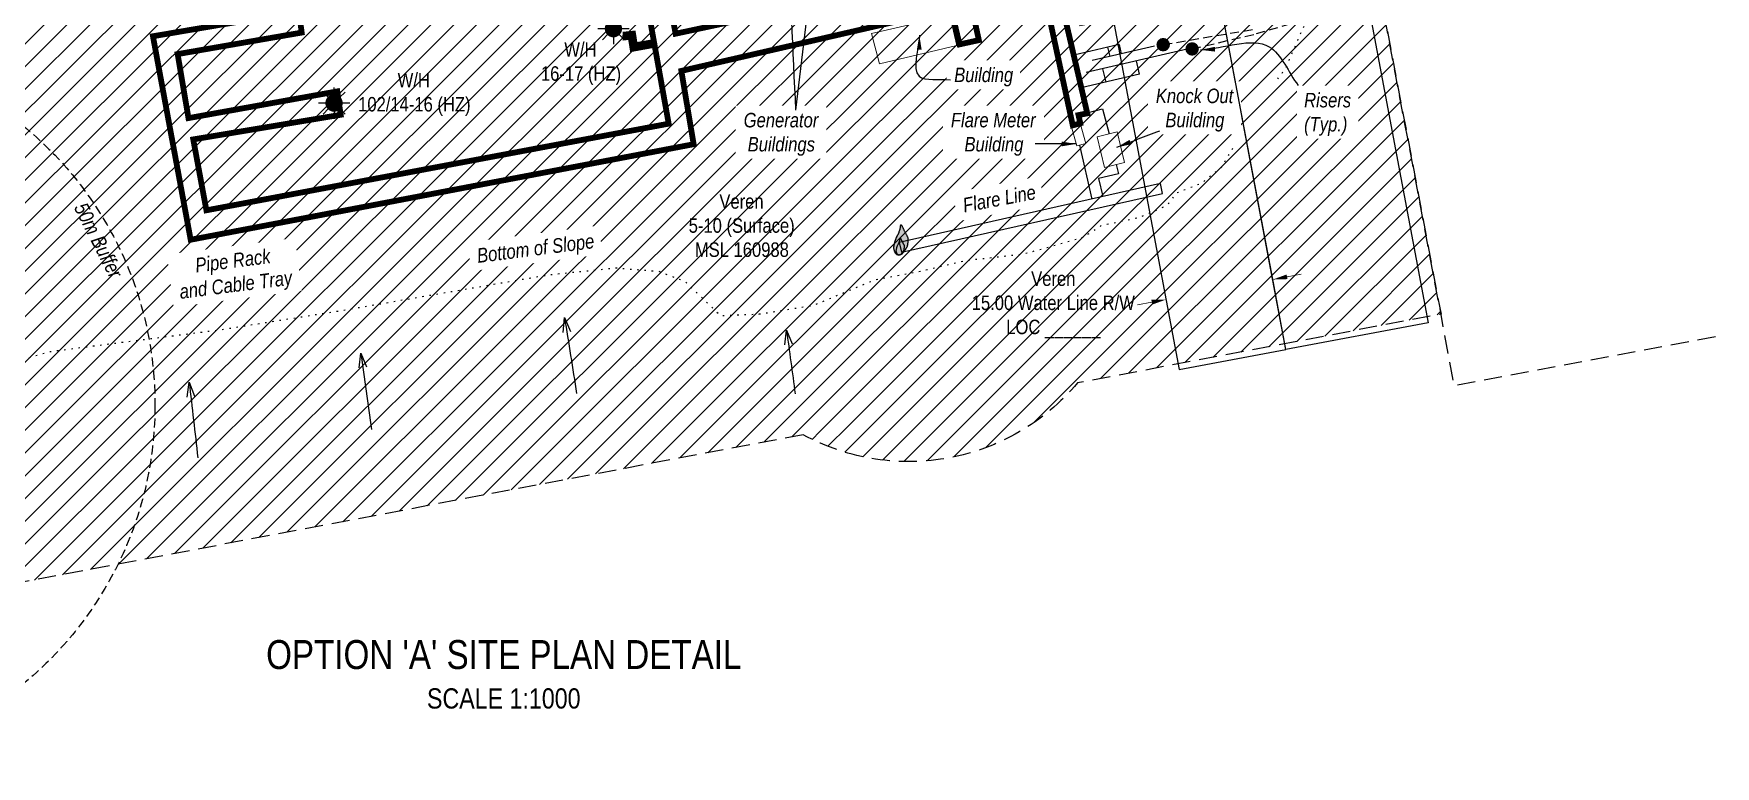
# Model space of a CAD drawing. Extents: x 407440 to 411585, y 6041728 to 6045069.
# Drawn here: x 410318 to 411479, y 6043615 to 6044121 of the extents above; entities that cross this region are included whole.
import ezdxf

# ---------------------------------------------------------------- set-up
doc = ezdxf.new("R2010")
doc.units = 0
doc.header["$LTSCALE"] = 5
doc.header["$PDMODE"] = 34
doc.header["$PDSIZE"] = 0.03
for name, pattern in [('foc-ACCESSROAD', [3.75, 2.5, -1.25]), ('foc-TIELINE', [1.875, 1.25, -0.625]), ('foc-TOPO', [1, 0.2, -0.8]), ('UG_PIPE', [1.875, 1.25, -0.625])]:
    doc.linetypes.add(name, pattern=pattern)
doc.layers.get('Defpoints').update_dxf_attribs({"color": 9})
for name, color, linetype, lineweight in [('AS-GENERAL', 48, 'Continuous', 18), ('C-WS-T', 13, 'Continuous', 9), ('T-TEXT', 48, 'Continuous', 18)]:
    doc.layers.add(name, color=color, linetype=linetype, lineweight=lineweight)
for name, color, linetype in [('AS-PIPE-AG', 44, 'Continuous'), ('AS-PIPE-UG', 44, 'UG_PIPE'), ('AS-SYMBOL', 7, 'Continuous'), ('C-RW', 13, 'Continuous'), ('C-WS', 13, 'foc-ACCESSROAD'), ('C-WS-S', 13, 'Continuous'), ('DETAIL-T', 7, 'Continuous'), ('F-RW', 190, 'Continuous'), ('F-WS', 190, 'foc-ACCESSROAD'), ('P-BUFFER-PURPLE', 187, 'foc-TIELINE'), ('P-BUFFER-PURPLE-T', 187, 'Continuous'), ('P-PROPOSED-EXISTING-H', 59, 'Continuous'), ('T-GENERAL', 48, 'foc-TOPO'), ('T-SLOPE', 48, 'Continuous')]:
    doc.layers.add(name, color=color, linetype=linetype)
doc.styles.add('80CG', font='ARIALN.TTF', dxfattribs={"height": 10})
doc.styles.add('80L', font='ARIALN.TTF', dxfattribs={"height": 10})
doc.dimstyles.new('Compass 5 000', dxfattribs={"dimscale": 5, "dimtxt": 9, "dimasz": 2, "dimexe": 0.2, "dimexo": 0.0625, "dimgap": 0.5, "dimtad": 0, "dimtih": 1, "dimtoh": 1, "dimzin": 0, "dimdsep": 46, "dimtxsty": '80CG', "dimcen": 0.1, "dimse1": 1, "dimse2": 1, "dimclrd": 256, "dimclrt": 256, "dimaunit": 1, "dimadec": 4, "dimazin": 0, "dimtfac": 0.06, "dimtofl": 0, "dimtmove": 0, "dimatfit": 1, "dimfxl": 0.2, "dimtolj": 1, "dimtzin": 0, "dimlwd": -1, "dimarcsym": 0})

# ---------------------------------------------------------------- blocks, each defined once
blk = doc.blocks.new('asbuilt')
at = {"layer": 'AS-GENERAL', "flags": 128}
for points in [[(253, 127.22), (242.75, 177.33), (244.28, 181.83), (247.25, 183.81), (256.38, 187), (264.51, 188.2), (269.9, 186.89), (273.22, 183.5), (284.01, 133.81), (281.72, 126.7), (278.29, 124.49), (268.44, 121.28), (260.14, 121.72), (255.16, 124.38)], [(220.7, 139.41), (227.56, 109.2), (238.19, 111.62), (231.33, 141.82)], [(293.97, 143.38), (300.58, 144.76), (301.32, 141.18), (294.7, 139.8)], [(316.42, 125.33), (315.05, 131.95), (318.63, 132.68), (320, 126.06)], [(205.38, 124.7), (206.61, 118.73), (213.97, 120.43), (212.74, 126.39)], [(299.08, 123.63), (300.98, 114.29), (317.42, 117.66), (315.34, 127.69)], [(310.95, 115.93), (317.57, 117.31), (318.3, 113.73), (311.68, 112.36)], [(318.58, 117.7), (325.2, 119.07), (325.94, 115.5), (319.32, 114.12)], [(208.26, 111.21), (209.49, 105.25), (216.85, 106.94), (215.62, 112.91)], [(302.9, 109.23), (308.8, 110.42), (309.9, 105.25), (303.99, 104.06)], [(310.14, 115.53), (310.54, 113.59), (307.42, 112.95), (307.02, 114.89)], [(304.84, 99.51), (313.74, 101.31), (315.8, 91.08), (306.9, 89.29)], [(262, 92.91), (264.43, 82.56), (237.79, 76.19), (234.95, 86.69)], [(303.98, 54.79), (307.11, 55.64), (309.01, 48.69), (305.88, 47.83)], [(312.98, 50.97), (319.88, 52.73), (322.43, 42.09), (315.53, 40.32)]]:
    blk.add_lwpolyline(points, close=True, dxfattribs=at)
at = {"layer": 'AS-GENERAL'}
for centre, radius in [((262.81, 178.38), 6.45), ((266.37, 163.4), 6.45), ((270.25, 147.97), 6.45), ((273.47, 132.97), 6.45), ((298.83, 131.18), 4.11)]:
    blk.add_circle(centre, radius, dxfattribs=at)
at = {"layer": 'AS-PIPE-AG'}
for p, q in [((321.6, 148.03), (307.78, 145.15)), ((308.83, 145.37), (309.43, 142.47)), ((314.54, 146.56), (315.15, 143.66)), ((315.15, 143.66), (290.98, 138.62)), ((315.82, 140.6), (291.76, 135.06)), ((300.58, 144.76), (301.29, 144.91)), ((301.29, 144.91), (302.12, 140.94)), ((316.48, 137.71), (315.82, 140.6)), ((323.51, 139.33), (309.75, 136.16)), ((310.8, 136.4), (310.13, 139.29)), ((210.38, 119.6), (212.11, 112.1)), ((211.34, 119.82), (213.07, 112.32)), ((211.49, 119.16), (218.79, 120.89)), ((213.97, 120.43), (218.64, 121.54)), ((306.44, 103.45), (299.51, 102.06)), ((306.44, 103.45), (306.23, 104.51)), ((320.49, 82.88), (304.83, 79.23)), ((345.58, 81.66), (309.18, 73.18)), ((332.78, 82.35), (311.25, 77.33)), ((316.54, 81.96), (317.29, 78.74)), ((320.49, 82.88), (321.24, 79.66)), ((327.58, 72.62), (326.5, 77.22)), ((327.58, 72.62), (307.46, 67.93)), ((316.01, 69.92), (314.94, 74.52)), ((306.87, 48.1), (311.07, 29.45))]:
    blk.add_line(p, q, dxfattribs=at)
at = {"layer": 'AS-PIPE-AG', "const_width": 2, "flags": 128}
for points in [[(307.37, 110.13), (306.91, 112.4), (297.56, 110.42), (277.96, 194.47), (272.68, 192.44), (290.75, 114.6), (228.05, 99.78), (220.79, 131.74), (216.43, 130.84), (224.05, 98.73), (167.33, 86.61), (161.23, 119.56), (174.69, 121.56), (173.88, 127.18), (159.75, 124.67), (155.2, 151.52), (160.05, 152.05), (158.59, 160.78), (153.6, 159.86), (153.12, 162.53), (148.58, 161.78), (149.24, 159.62), (134.55, 157.2), (135.08, 152.06), (149.04, 154.34), (153.82, 123.67), (137.74, 121.06), (138.08, 118.54), (153.24, 120.82), (159.88, 83.76), (153.3, 82.57), (152.65, 86.63), (149.14, 86.26)], [(303.17, 107.93), (298.38, 106.91), (309.53, 59.09), (306.5, 58.48), (307.11, 55.64), (304.51, 54.93), (294.29, 102.19), (269.38, 96.85), (272.08, 84.38), (265.4, 82.92), (262.51, 95.2), (169.33, 73.76), (173.57, 48.41), (-0.15, 15.39), (-13.18, 85.74), (37.24, 94.3), (38.2, 87), (-4.65, 79.57), (-0.91, 57.44), (50.49, 66.68), (51.67, 58.58), (0.74, 50.08), (5.29, 25.57), (164.95, 55.51), (160.06, 82.78), (152.48, 81.4), (151.81, 85.54), (148.98, 85.24)]]:
    blk.add_lwpolyline(points, dxfattribs=at)
at = {"layer": 'AS-PIPE-AG', "flags": 128}
for points in [[(284.22, 113.05), (282.72, 120.48), (304.64, 125.66), (304.79, 125.06)], [(309.48, 59.26), (314.81, 60.67), (317.03, 52)], [(319.54, 41.35), (320.34, 38.23), (313.45, 36.56), (314.87, 30.3)]]:
    blk.add_lwpolyline(points, dxfattribs=at)
at = {"layer": 'AS-PIPE-AG'}
blk.add_lwpolyline([(334.77, 34.79), (244.55, 14.45), (245.32, 11.04), (335.54, 31.38)], close=True, dxfattribs=at)
blk = doc.blocks.new('RISER')
h = blk.add_hatch(color=255)
h.dxf.hatch_style = 1
edge = h.paths.add_edge_path()
edge.add_arc((0, 0), 0.7, 0, 360)
blk.add_hatch(color=48).paths.add_polyline_path([(0.58, -0.15), (-0.58, -0.15, 0.774597)])
at = {"color": 48}
blk.add_line((-0.58, -0.15), (0.58, -0.15), dxfattribs=at)
blk.add_circle((0, 0), 0.6, dxfattribs=at)
blk = doc.blocks.new('GAS')
h = blk.add_hatch(color=255)
h.dxf.hatch_style = 1
edge = h.paths.add_edge_path()
edge.add_arc((0, 0), 0.9, 0, 360)
for p, q in [((-0.81, 0), (-1.62, 0)), ((-0.57, 0.57), (-1.14, 1.14)), ((0, 0.81), (0, 1.62)), ((0.57, 0.57), (1.14, 1.14)), ((1.62, 0), (0.81, 0)), ((-0.57, -0.57), (-1.14, -1.14)), ((0, -0.81), (0, -1.62)), ((1.14, -1.14), (0.57, -0.57))]:
    blk.add_line(p, q)
blk.add_circle((0, 0), 0.8)
blk = doc.blocks.new('FLARE')
h = blk.add_hatch(color=255)
h.dxf.hatch_style = 1
h.paths.add_polyline_path([(0.16, 2.41, 0.114147), (0.13, 2.43), (0.11, 2.44, 0.261551), (0.01, 2.42), (0, 2.41, 0.131268), (-0.03, 2.37), (-0.04, 2.35, 0.041497), (-0.05, 2.33), (-0.05, 2.29, 0.015174), (-0.05, 2.29), (-0.06, 2.24, 0.004376), (-0.06, 2.24), (-0.07, 2.18), (-0.08, 2.11), (-0.09, 2.05), (-0.1, 1.98), (-0.12, 1.91), (-0.14, 1.83), (-0.17, 1.76), (-0.19, 1.68), (-0.22, 1.61), (-0.26, 1.53), (-0.29, 1.46), (-0.32, 1.39), (-0.36, 1.32), (-0.39, 1.25, 0.000505), (-0.39, 1.25), (-0.43, 1.18, 0.002398), (-0.43, 1.18), (-0.46, 1.1, 0.004177), (-0.46, 1.1), (-0.5, 1.03, 0.005735), (-0.5, 1.03), (-0.53, 0.95, 0.006994), (-0.53, 0.95), (-0.56, 0.87, 0.00791), (-0.57, 0.87), (-0.6, 0.78, 0.008323), (-0.6, 0.78), (-0.63, 0.69, 0.008095), (-0.63, 0.68), (-0.66, 0.59, 0.008067), (-0.66, 0.59), (-0.68, 0.49, 0.008387), (-0.68, 0.49), (-0.7, 0.39, 0.009056), (-0.71, 0.38), (-0.72, 0.28, 0.010123), (-0.72, 0.28), (-0.74, 0.18, 0.011689), (-0.74, 0.18), (-0.75, 0.08, 0.013925), (-0.75, 0.08), (-0.75, -0.02, 0.016488), (-0.75, -0.02), (-0.75, -0.11, 0.017255), (-0.75, -0.12), (-0.74, -0.2, 0.01735), (-0.74, -0.2), (-0.73, -0.28, 0.017311), (-0.73, -0.29), (-0.71, -0.36, 0.01715), (-0.71, -0.36), (-0.69, -0.43, 0.016886), (-0.69, -0.44), (-0.66, -0.5, 0.016546), (-0.66, -0.5), (-0.63, -0.56, 0.016164), (-0.63, -0.56), (-0.6, -0.61, 0.016329), (-0.6, -0.62), (-0.57, -0.66, 0.018828), (-0.57, -0.67), (-0.54, -0.71, 0.022087), (-0.53, -0.71), (-0.5, -0.75, 0.025345), (-0.49, -0.76), (-0.46, -0.78, 0.028234), (-0.45, -0.79), (-0.42, -0.82, 0.030298), (-0.41, -0.82), (-0.37, -0.84, 0.031129), (-0.36, -0.85), (-0.32, -0.86, 0.030544), (-0.31, -0.87), (-0.27, -0.88, 0.028465), (-0.26, -0.88), (-0.22, -0.89, 0.025311), (-0.21, -0.89), (-0.16, -0.89, 0.02283), (-0.15, -0.89), (-0.11, -0.89, 0.021226), (-0.1, -0.89), (-0.05, -0.88, 0.020401), (-0.04, -0.88), (0, -0.87, 0.020299), (0.01, -0.87), (0.05, -0.85, 0.020911), (0.06, -0.85), (0.11, -0.83, 0.022277), (0.11, -0.83), (0.15, -0.81, 0.023712), (0.16, -0.8), (0.2, -0.78, 0.022408), (0.21, -0.78), (0.24, -0.75, 0.01993), (0.25, -0.74), (0.28, -0.72, 0.017146), (0.28, -0.71), (0.31, -0.68, 0.014211), (0.32, -0.68), (0.35, -0.64, 0.011221), (0.35, -0.64), (0.37, -0.61, 0.008212), (0.38, -0.61), (0.4, -0.57, 0.005172), (0.4, -0.57), (0.42, -0.54, 0.002523), (0.43, -0.54), (0.45, -0.5, 0.001671), (0.45, -0.5), (0.47, -0.47, 0.001229), (0.47, -0.47), (0.49, -0.44, 0.00075), (0.49, -0.44), (0.51, -0.41, 0.00026), (0.51, -0.41), (0.54, -0.37), (0.56, -0.34), (0.58, -0.3), (0.61, -0.27), (0.63, -0.23, 0.001311), (0.63, -0.23), (0.66, -0.19, 0.003726), (0.66, -0.19), (0.69, -0.15, 0.006065), (0.69, -0.14), (0.72, -0.1, 0.008452), (0.72, -0.1), (0.74, -0.05, 0.010991), (0.75, -0.05), (0.77, 0, 0.013767), (0.77, 0), (0.79, 0.05, 0.016839), (0.8, 0.05), (0.81, 0.1, 0.019104), (0.82, 0.11), (0.83, 0.15, 0.016987), (0.83, 0.16), (0.84, 0.21, 0.013636), (0.84, 0.21), (0.85, 0.26, 0.010244), (0.85, 0.27), (0.86, 0.31, 0.006846), (0.86, 0.32), (0.86, 0.37, 0.003419), (0.86, 0.37), (0.86, 0.41), (0.87, 0.46), (0.87, 0.5), (0.88, 0.54), (0.88, 0.59), (0.89, 0.63, 0.001278), (0.89, 0.63), (0.89, 0.67, 0.004735), (0.89, 0.67), (0.9, 0.71, 0.008354), (0.9, 0.72), (0.9, 0.76, 0.012059), (0.9, 0.76), (0.9, 0.8, 0.015712), (0.9, 0.81), (0.9, 0.85, 0.018457), (0.9, 0.85), (0.9, 0.89, 0.018102), (0.9, 0.9), (0.89, 0.94, 0.016533), (0.89, 0.95), (0.88, 0.99, 0.014576), (0.88, 0.99), (0.87, 1.03, 0.012435), (0.86, 1.04), (0.85, 1.08, 0.010283), (0.85, 1.09), (0.83, 1.13, 0.00824), (0.83, 1.13), (0.81, 1.18, 0.00638), (0.81, 1.18), (0.78, 1.23, 0.004735), (0.78, 1.23), (0.76, 1.29, 0.003388), (0.75, 1.29), (0.73, 1.34, 0.002345), (0.73, 1.34), (0.7, 1.4, 0.001492), (0.7, 1.4), (0.67, 1.46, 0.000746), (0.67, 1.46), (0.63, 1.51), (0.6, 1.57), (0.57, 1.62), (0.55, 1.68), (0.52, 1.73), (0.49, 1.78), (0.47, 1.83), (0.45, 1.87), (0.42, 1.92), (0.4, 1.97), (0.38, 2.02), (0.35, 2.08, 0.000332), (0.35, 2.08), (0.33, 2.13, 0.001849), (0.33, 2.13), (0.3, 2.19, 0.0038), (0.3, 2.19), (0.27, 2.24, 0.006473), (0.27, 2.24), (0.25, 2.29, 0.010865), (0.24, 2.3), (0.22, 2.34, 0.019524), (0.22, 2.34), (0.19, 2.38, 0.041077), (0.18, 2.39)])
at = {"color": 48, "flags": 128}
for points in [[(0.11, -0.72), (0.07, -0.74), (0.03, -0.76), (-0.02, -0.77), (-0.07, -0.78), (-0.11, -0.79), (-0.16, -0.79), (-0.2, -0.79), (-0.25, -0.78), (-0.29, -0.77), (-0.32, -0.76), (-0.36, -0.74), (-0.4, -0.71), (-0.43, -0.68), (-0.46, -0.65), (-0.49, -0.61), (-0.52, -0.56), (-0.54, -0.51), (-0.57, -0.46), (-0.59, -0.4), (-0.61, -0.33), (-0.63, -0.26), (-0.64, -0.19), (-0.65, -0.11), (-0.65, -0.02), (-0.65, 0.07), (-0.64, 0.17), (-0.63, 0.27), (-0.61, 0.36), (-0.58, 0.46), (-0.56, 0.56), (-0.53, 0.66), (-0.5, 0.75), (-0.47, 0.83), (-0.44, 0.91), (-0.41, 0.99), (-0.37, 1.06), (-0.34, 1.13), (-0.3, 1.2), (-0.27, 1.27), (-0.23, 1.34), (-0.2, 1.42), (-0.16, 1.49), (-0.13, 1.57), (-0.1, 1.65), (-0.07, 1.73), (-0.04, 1.8), (-0.02, 1.88), (0, 1.96), (0.01, 2.03), (0.02, 2.1), (0.03, 2.17), (0.04, 2.22), (0.05, 2.27), (0.05, 2.31), (0.06, 2.34), (0.08, 2.35), (0.09, 2.34), (0.11, 2.32), (0.13, 2.29), (0.16, 2.25), (0.18, 2.2), (0.21, 2.14), (0.24, 2.09), (0.26, 2.03), (0.29, 1.98), (0.31, 1.93), (0.33, 1.88), (0.36, 1.83), (0.38, 1.78), (0.41, 1.73), (0.43, 1.68), (0.46, 1.63), (0.49, 1.58), (0.52, 1.52), (0.55, 1.47), (0.58, 1.41), (0.61, 1.35), (0.64, 1.3), (0.67, 1.24), (0.69, 1.19), (0.72, 1.14), (0.74, 1.09), (0.75, 1.05), (0.77, 1), (0.78, 0.96), (0.79, 0.92), (0.8, 0.88), (0.8, 0.84), (0.8, 0.8), (0.8, 0.76), (0.8, 0.72), (0.79, 0.68), (0.79, 0.64), (0.78, 0.6), (0.78, 0.56), (0.77, 0.51), (0.77, 0.47), (0.76, 0.42), (0.76, 0.37), (0.76, 0.33), (0.75, 0.28), (0.74, 0.23), (0.73, 0.18), (0.72, 0.13), (0.7, 0.09), (0.68, 0.04), (0.66, 0), (0.63, -0.05), (0.61, -0.09), (0.58, -0.13), (0.55, -0.17), (0.53, -0.21), (0.5, -0.25), (0.48, -0.28), (0.45, -0.32), (0.43, -0.35), (0.41, -0.38), (0.39, -0.42), (0.37, -0.45), (0.34, -0.48), (0.32, -0.51), (0.3, -0.55), (0.27, -0.58), (0.24, -0.61), (0.21, -0.64), (0.18, -0.67), (0.15, -0.7)], [(0.02, -0.75), (-0.01, -0.76), (-0.03, -0.77), (-0.05, -0.78), (-0.08, -0.78), (-0.11, -0.79), (-0.13, -0.79), (-0.16, -0.79), (-0.18, -0.78), (-0.2, -0.78), (-0.23, -0.77), (-0.25, -0.76), (-0.26, -0.74), (-0.28, -0.73), (-0.3, -0.71), (-0.32, -0.69), (-0.33, -0.66), (-0.35, -0.63), (-0.36, -0.6), (-0.37, -0.57), (-0.39, -0.53), (-0.4, -0.49), (-0.4, -0.45), (-0.41, -0.41), (-0.41, -0.36), (-0.41, -0.31), (-0.4, -0.25), (-0.39, -0.2), (-0.38, -0.14), (-0.37, -0.09), (-0.36, -0.03), (-0.34, 0.02), (-0.32, 0.07), (-0.31, 0.12), (-0.29, 0.16), (-0.27, 0.21), (-0.25, 0.25), (-0.23, 0.29), (-0.21, 0.33), (-0.19, 0.37), (-0.17, 0.41), (-0.15, 0.45), (-0.14, 0.49), (-0.12, 0.53), (-0.1, 0.58), (-0.08, 0.62), (-0.07, 0.66), (-0.06, 0.71), (-0.05, 0.75), (-0.04, 0.79), (-0.03, 0.83), (-0.03, 0.87), (-0.02, 0.9), (-0.02, 0.93), (-0.01, 0.95), (-0.01, 0.96), (0, 0.97), (0.01, 0.96), (0.02, 0.95), (0.03, 0.94), (0.04, 0.91), (0.06, 0.88), (0.07, 0.86), (0.09, 0.82), (0.1, 0.79), (0.12, 0.76), (0.13, 0.74), (0.14, 0.71), (0.16, 0.68), (0.17, 0.65), (0.18, 0.63), (0.2, 0.6), (0.21, 0.57), (0.23, 0.54), (0.25, 0.51), (0.26, 0.47), (0.28, 0.44), (0.3, 0.41), (0.31, 0.38), (0.33, 0.35), (0.34, 0.32), (0.36, 0.29), (0.37, 0.27), (0.38, 0.24), (0.39, 0.22), (0.39, 0.19), (0.4, 0.17), (0.4, 0.15), (0.41, 0.13), (0.41, 0.1), (0.41, 0.08), (0.4, 0.06), (0.4, 0.04), (0.4, 0.01), (0.39, -0.01), (0.39, -0.03), (0.39, -0.06), (0.39, -0.08), (0.38, -0.11), (0.38, -0.14), (0.38, -0.16), (0.38, -0.19), (0.37, -0.22), (0.37, -0.24), (0.36, -0.27), (0.35, -0.3), (0.34, -0.32), (0.32, -0.35), (0.31, -0.37), (0.3, -0.4), (0.28, -0.42), (0.27, -0.44), (0.25, -0.46), (0.24, -0.48), (0.22, -0.5), (0.21, -0.52), (0.2, -0.54), (0.19, -0.56), (0.17, -0.58), (0.16, -0.6), (0.15, -0.61), (0.14, -0.63), (0.12, -0.65), (0.11, -0.67), (0.09, -0.69), (0.08, -0.7), (0.06, -0.72), (0.04, -0.74)]]:
    blk.add_lwpolyline(points, close=True, dxfattribs=at)
blk = doc.blocks.new('*D60')
at = {"layer": 'C-WS-T', "transparency": 16777216}
for p, q in [((411183.7, 6043952.9), (411193.5, 6043954.7)), ((411090.3, 6043935.3), (411080.5, 6043933.5))]:
    blk.add_line(p, q, dxfattribs=at)
for points in [[(411183.4, 6043954.5), (411184, 6043951.3), (411173.8, 6043951)], [(411090, 6043937), (411090.6, 6043933.7), (411100.2, 6043937.2)]]:
    blk.add_solid(points, dxfattribs=at)
at = {"layer": 'Defpoints', "color": 0, "transparency": 16777216}
for p in [(411170.6, 6043968.2), (411096.9, 6043954.4), (411173.8, 6043951)]:
    blk.add_point(p, dxfattribs=at)
at = {"layer": 'C-WS-T', "transparency": 16777216, "insert": (411022.3, 6043933.5), "char_height": 10, "attachment_point": 5, "style": '80CG'}
blk.add_mtext('\\A1;Veren\\P15.00 Water Line R/W\\PLOC ______', dxfattribs=at)

msp = doc.modelspace()

# ---------------------------------------------------------------- hatches: boundary and pattern name
at = {"layer": 'P-PROPOSED-EXISTING-H'}
h = msp.add_hatch(dxfattribs=at)
h.set_pattern_fill('ANSI31', color=256, scale=3.498392, style=0)
h.set_pattern_definition([(45, (-102.852, 2739.382), (-7.854113246, 7.854113246), [])])
edge = h.paths.add_edge_path()
edge.add_line((410849.565, 6043843.767), (410381.581, 6043755.258))
edge.add_line((410381.581, 6043755.258), (409934.712, 6043670.743))
edge.add_line((409934.712, 6043670.743), (409814.106, 6044308.44))
edge.add_line((409814.106, 6044308.44), (410263.945, 6044377.375))
edge.add_line((410263.945, 6044377.375), (410794.85, 6044458.734))
edge.add_line((410794.85, 6044458.734), (411169.273, 6044565.411))
edge.add_line((411169.273, 6044565.411), (411290.002, 6043927.065))
edge.add_line((411290.002, 6043927.065), (411039.067, 6043879.607))
edge.add_arc((410922.403, 6043977.554), 152.33, 241.435078, 319.984322, ccw=False)

# ---------------------------------------------------------------- linework, layer by layer
at = {"layer": 'AS-PIPE-UG', "flags": 128}
for points in [[(411213.246, 6044135.316), (411162.451, 6044120.861)], [(411098.141, 6044113.341), (411161.781, 6044124.136)], [(411118.136, 6044110.326), (411162.451, 6044120.861)]]:
    msp.add_lwpolyline(points, dxfattribs=at)
at = {"layer": 'P-BUFFER-PURPLE'}
msp.add_circle((410152.186, 6043864.462), 249.885, dxfattribs=at)
at = {"layer": 'T-GENERAL', "flags": 128}
for points in [[(411177.249, 6044089.688), (411182.802, 6044097.154), (411195.605, 6044126.591), (411204.568, 6044144.144), (411212.067, 6044148.166), (411225.968, 6044151.458), (411234.564, 6044149.995), (411240.234, 6044148.715)], [(410182.088, 6043894.151), (410199.635, 6043879.533), (410246.137, 6043882.749), (410294.686, 6043890.643), (410328.612, 6043901.168), (410447.149, 6043916.375), (410530.209, 6043929.532), (410674.196, 6043954.397), (410720.112, 6043959.075), (410749.944, 6043956.736), (410768.076, 6043949.719), (410792.643, 6043926.038), (410819.55, 6043927.208), (410856.985, 6043933.347), (410898.646, 6043950.748), (410926.078, 6043955.867), (410962.471, 6043964.276), (411002.393, 6043968.867), (411043.358, 6043980.385), (411055.611, 6043988.428), (411081.58, 6043993.913), (411100.599, 6044002.14), (411107.915, 6044011.098), (411125.288, 6044018.045), (411138.821, 6044029.013), (411147.584, 6044044.127)]]:
    msp.add_lwpolyline(points, dxfattribs=at)

# ---------------------------------------------------------------- block references
at = {"layer": 'AS-SYMBOL', "color": 3, "xscale": 1.999080940010826, "yscale": 1.999080940010826, "zscale": 1.999080940010826}
msp.add_blockref('asbuilt', (410427.003, 6043947.753), dxfattribs=at)
at = {"layer": 'AS-SYMBOL', "xscale": 6.663603133369418, "yscale": 6.663603133369418, "zscale": 6.663603133369418}
for name, p in [('RISER', (411098.181, 6044113.321)), ('RISER', (411118.166, 6044110.386)), ('FLARE', (410916.651, 6043973.229))]:
    msp.add_blockref(name, p, dxfattribs=at)
at = {"layer": 'C-WS-S', "xscale": 6.663603133369418, "yscale": 6.663603133369418, "zscale": 6.663603133369418}
for p in [(410718.601, 6044124.376), (410525.691, 6044072.971)]:
    msp.add_blockref('GAS', p, dxfattribs=at)

# ---------------------------------------------------------------- texts
at = {"layer": 'C-WS-T', "char_height": 9.9954, "attachment_point": 1, "style": '80L'}
for s, width, insert in [('\\pi16.835;W/H\\P\\pi0.69325;16-17 (HZ)', 54.81351, (410667.846, 6044115.049)), ('\\pi27.985;W/H\\P\\pi0.69837;102/14-16 (HZ)', 77.11228, (410541.637, 6044093.808)), ('\\pi25.594;Veren\\P\\pi4.4238;5-10 (Surface) \\P\\pi8.6579;MSL 160988', 80.88139, (410766.146, 6044009.994))]:
    msp.add_mtext_dynamic_manual_height_columns(s, width=width, gutter_width=50, heights=[0], dxfattribs=dict(at, insert=insert))
at = {"layer": 'DETAIL-T', "color": 3, "insert": (410642.88, 6043678.108), "char_height": 19.99081, "width": 327.55282, "attachment_point": 5, "style": '80CG'}
msp.add_mtext("OPTION 'A' SITE PLAN DETAIL\\P{\\H0.7x;SCALE 1:1000}", dxfattribs=at)
at = {"layer": 'P-BUFFER-PURPLE-T', "insert": (410354.552, 6044005.756), "char_height": 9.9954, "attachment_point": 1, "rotation": 297.018035, "style": '80L'}
msp.add_mtext_dynamic_manual_height_columns('\\pi0.46197;{\\fArial Narrow|b0|i1|c0|p34;50m Buffer}', width=57.13274, gutter_width=49.981, heights=[0], dxfattribs=at)

# ---------------------------------------------------------------- leaders
at = {"layer": 'T-SLOPE', "path_type": 1}
for points in [[(410684.862, 6043924.678), (410693.206, 6043872.262)], [(410838.111, 6043916.094), (410844.078, 6043872.113)], [(410544.182, 6043900.199), (410551.632, 6043847.332)], [(410425.7, 6043880.005), (410431.66, 6043827.882)]]:
    msp.add_leader(points, dimstyle='Compass 5 000', override={"dimgap": 0.5, "dimtad": 0, "dimldrblk": 'Open30'}, dxfattribs=at)

# ---------------------------------------------------------------- next in the draw order: texts
at = {"layer": 'AS-GENERAL', "insert": (410623.476, 6043972.337), "char_height": 9.9954, "attachment_point": 1, "rotation": 7.310587, "style": '80L', "bg_fill": 2}
msp.add_mtext_dynamic_manual_height_columns('\\pi0.31753;{\\fArial Narrow|b0|i1|c0|p34;Bottom of Slope}', width=81.33465, gutter_width=50, heights=[0], dxfattribs=at)
at = {"layer": 'AS-PIPE-AG', "char_height": 9.9954, "attachment_point": 1, "style": '80L', "bg_fill": 2}
for s, width, insert, rotation in [('\\pi0.33777;{\\fArial Narrow|b0|i1|c0|p34;Flare Line}', 50.75484, (410958.708, 6044007.038), 10.7097), ('\\pi13.439;{\\fArial Narrow|b0|i1|c0|p34;Pipe Rack\\P\\pi0.32043;and Cable Tray}', 79.11774, (410415.93, 6043964.006), 7.310556)]:
    msp.add_mtext_dynamic_manual_height_columns(s, width=width, gutter_width=250, heights=[0], dxfattribs=dict(at, insert=insert, rotation=rotation))
at = {"layer": 'T-TEXT', "char_height": 9.9954, "attachment_point": 1, "style": '80L', "bg_fill": 2}
for s, width, insert in [('\\pi0.30822;{\\fArial Narrow|b0|i1|c0|p34;Building}', 40.82988, (410953.574, 6044097.47)), ('\\pi0.33853;{\\fArial Narrow|b0|i1|c0|p34;Knock Out \\P\\pi6.9146;Building}', 54.0427, (411092.788, 6044082.936)), ('{\\fArial Narrow|b0|i1|c0|p34;Risers\\P(Typ.)}', 32.52838, (411195.486, 6044080)), ('\\pi0.61776;{\\fArial Narrow|b0|i1|c0|p34;Generator \\P\\pi3.3689;Buildings}', 52.67844, (410807.917, 6044066.189)), ('\\pi0.33982;{\\fArial Narrow|b0|i1|c0|p34;Flare Meter \\P\\pi9.725;Building}', 59.66344, (410951.246, 6044066.197))]:
    msp.add_mtext_dynamic_manual_height_columns(s, width=width, gutter_width=250, heights=[0], dxfattribs=dict(at, insert=insert))

# ---------------------------------------------------------------- next in the draw order: linework, layer by layer
at = {"layer": 'C-RW', "flags": 128}
msp.add_lwpolyline([(410930.806, 6044836.659), (411109.279, 6043888.74), (411182.951, 6043902.611), (411004.467, 6044850.589)], dxfattribs=at)
at = {"layer": 'C-WS', "flags": 128}
msp.add_lwpolyline([(410849.565, 6043843.767), (410381.581, 6043755.258), (409934.712, 6043670.743), (409814.106, 6044308.44), (410263.945, 6044377.375), (410794.85, 6044458.734), (411169.273, 6044565.411), (411290.002, 6043927.065), (411039.067, 6043879.607, -0.35681793)], format="xyb", close=True, dxfattribs=at)
at = {"layer": 'F-RW'}
msp.add_lwpolyline([(411479.439, 6044823.144), (411436.229, 6044792.277), (411139.451, 6044674.077), (411281.18, 6043921.1), (411182.951, 6043902.611), (411173.565, 6043952.477), (411128.176, 6044193.616), (411025.996, 6044736.481), (411324.017, 6044855.176), (411388.671, 6044880.926), (411479.439, 6044945.863)], dxfattribs=at)
at = {"layer": 'F-WS', "flags": 128}
msp.add_lwpolyline([(411479.439, 6043911.508), (411299.223, 6043877.517), (411290.027, 6043926.926), (411208.018, 6044360.265), (411185.248, 6044480.834), (411169.291, 6044565.311), (411479.439, 6044623.811)], dxfattribs=at)

# ---------------------------------------------------------------- next in the draw order: dimensions: what is measured, and where the dimension line sits
at = {"layer": 'C-WS-T'}
dim = msp.add_linear_dim(base=(411173.832, 6043951.045), p1=(411096.924, 6043954.362), p2=(411170.595, 6043968.233), angle=10.662756, text='Veren\\P15.00 Water Line R/W\\PLOC ______', dimstyle='Compass 5 000', dxfattribs=at)
dim.commit()
dim.dimension.update_dxf_attribs({"geometry": '*D60', "text_midpoint": (411022.32, 6043933.474), "dimtype": 161})

# ---------------------------------------------------------------- next in the draw order: leaders
at = {"layer": 'T-TEXT', "path_type": 1}
for points in [[(410838.543, 6044192.359), (410844.359, 6044068.068)], [(410855.313, 6044160.344), (410844.359, 6044068.068)], [(410929.834, 6044119.934), (410929.613, 6044091.648), (410951.232, 6044088.999)], [(411123.935, 6044109.728), (411171.406, 6044111.875), (411191.362, 6044085.152)], [(411066.232, 6044042.411), (411095.755, 6044053.873)], [(411038.109, 6044044.721), (411009.86, 6044044.721)]]:
    msp.add_leader(points, dimstyle='Compass 5 000', override={"dimgap": 0.5, "dimtad": 0}, dxfattribs=at)

doc.saveas('drawing.dxf')
